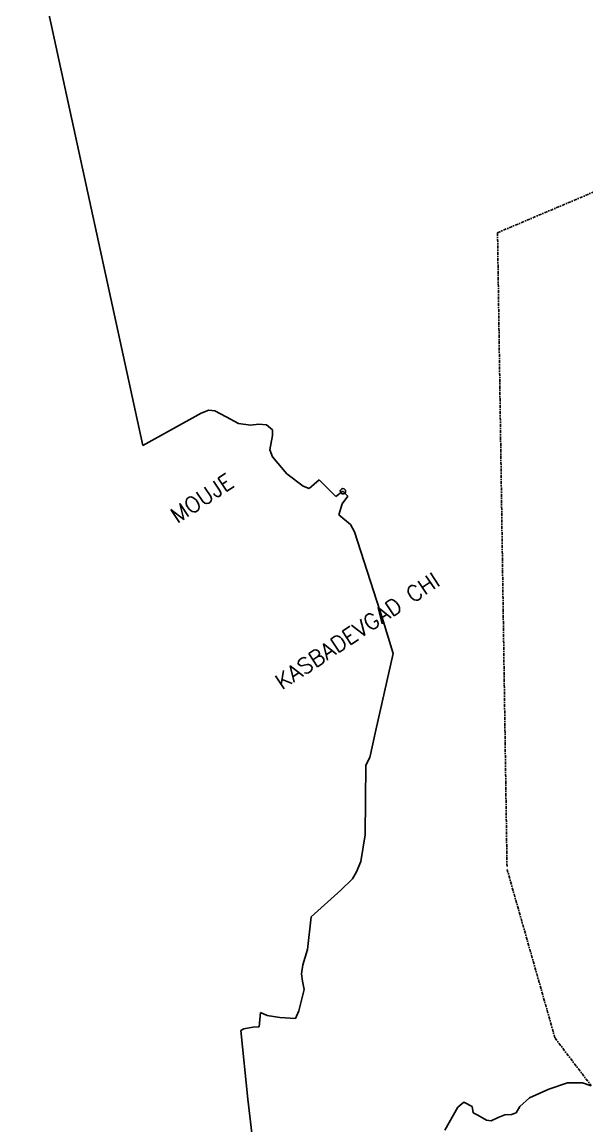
# Model space of a CAD drawing. Header units: metres. Extents: x 325382 to 334163, y 1808984 to 1815491.
# Drawn here: x 325809 to 326705, y 1811545 to 1813295 of the extents above; entities that cross this region are included whole.
import ezdxf

# ---------------------------------------------------------------- set-up
doc = ezdxf.new("R2010")
doc.units = ezdxf.units.M
doc.header["$MEASUREMENT"] = 0
doc.linetypes.add('DASHDOT', pattern=[1, 0.5, -0.25, 0, -0.25])
for name, color, linetype in [('OFF', 1, 'Continuous'), ('POLY_WATER', 4, 'Continuous'), ('TEXT_MAPOUT', 7, 'Continuous'), ('V_BOUND_STREAM_LINE', 7, 'DASHDOT')]:
    doc.layers.add(name, color=color, linetype=linetype)
doc.styles.get("Standard").update_dxf_attribs({"font": 'simplex.shx'})

msp = doc.modelspace()

# ---------------------------------------------------------------- linework, layer by layer
msp.add_circle((326318.2, 1812551.5), 4.26)
at = {"layer": 'OFF'}
msp.add_line((326000.7, 1812624.2), (325809.4, 1813504.4), dxfattribs=at)
at = {"layer": 'POLY_WATER'}
for p, q in [((326093.1, 1812675.2), (326000.7, 1812624.2)), ((326105.6, 1812680.2), (326093.1, 1812675.2)), ((326114.9, 1812679), (326105.6, 1812680.2)), ((326132.8, 1812669.7), (326114.9, 1812679)), ((326152.3, 1812659), (326132.8, 1812669.7)), ((326171.8, 1812656.4), (326152.3, 1812659)), ((326184.9, 1812658.1), (326171.8, 1812656.4)), ((326197.2, 1812657), (326184.9, 1812658.1)), ((326206.4, 1812649.1), (326197.2, 1812657)), ((326202.2, 1812617.4), (326206.7, 1812639.8)), ((326206.7, 1812639.8), (326206.4, 1812649.1)), ((326206.7, 1812605.9), (326202.2, 1812617.4)), ((326229.4, 1812579), (326206.7, 1812605.9)), ((326255.1, 1812559.4), (326229.4, 1812579)), ((326280.4, 1812569.4), (326264.8, 1812555.6)), ((326306.7, 1812543), (326280.4, 1812569.4)), ((326264.8, 1812555.6), (326255.1, 1812559.4)), ((326318.2, 1812551.5), (326306.7, 1812543)), ((326326, 1812543.9), (326318.2, 1812551.5)), ((326316.9, 1812531.4), (326326, 1812543.9)), ((326311.4, 1812514.1), (326316.9, 1812531.4)), ((326330.4, 1812498.7), (326311.4, 1812514.1)), ((326336.5, 1812486.9), (326330.4, 1812498.7)), ((326381.8, 1812345.9), (326336.5, 1812486.9)), ((326397.8, 1812294.3), (326381.8, 1812345.9)), ((326370.3, 1812172.8), (326397.8, 1812294.3)), ((326361, 1812129.5), (326370.3, 1812172.8)), ((326353.2, 1812006.7), (326354.4, 1812117.4)), ((326354.4, 1812117.4), (326361, 1812129.5)), ((326346.6, 1811964.5), (326353.2, 1812006.7)), ((326339.5, 1811948.3), (326346.6, 1811964.5)), ((326333.2, 1811937), (326339.5, 1811948.3)), ((326315, 1811919.1), (326333.2, 1811937)), ((326267.6, 1811876.9), (326315, 1811919.1)), ((326262, 1811825.2), (326267.6, 1811876.9)), ((326254.5, 1811800.9), (326262, 1811825.2)), ((326252.4, 1811786.7), (326254.5, 1811800.9)), ((326253.8, 1811774.8), (326252.4, 1811786.7)), ((326256.8, 1811761.6), (326253.8, 1811774.8)), ((326248.4, 1811727.9), (326256.8, 1811761.6)), ((326185.2, 1811702.4), (326187.5, 1811725)), ((326187.5, 1811725), (326198.2, 1811720.2)), ((326198.2, 1811720.2), (326218.2, 1811717.4)), ((326218.2, 1811717.4), (326242.9, 1811715.7)), ((326242.9, 1811715.7), (326248.4, 1811727.9)), ((326156, 1811696.7), (326161, 1811699.1)), ((326167.4, 1811588), (326156, 1811696.7)), ((326161, 1811699.1), (326175.3, 1811702.1)), ((326175.3, 1811702.1), (326185.2, 1811702.4)), ((326674.4, 1811613.8), (326644.8, 1811603.7)), ((326698.2, 1811613.9), (326674.4, 1811613.8)), ((326711.9, 1811608.9), (326698.2, 1811613.9)), ((326176.7, 1811506.8), (326167.4, 1811588)), ((326613.9, 1811589.8), (326598.9, 1811576.3)), ((326644.8, 1811603.7), (326613.9, 1811589.8)), ((326500.4, 1811575.2), (326479.8, 1811538.5)), ((326509.6, 1811583.1), (326500.4, 1811575.2)), ((326523.3, 1811576), (326509.6, 1811583.1)), ((326524.4, 1811566), (326523.3, 1811576)), ((326598.9, 1811576.3), (326593, 1811565.9)), ((326532.1, 1811562.4), (326524.4, 1811566)), ((326545.9, 1811554.7), (326532.1, 1811562.4)), ((326553, 1811553.6), (326545.9, 1811554.7)), ((326564.4, 1811558.8), (326553, 1811553.6)), ((326575.1, 1811562.9), (326564.4, 1811558.8)), ((326585.5, 1811563.3), (326575.1, 1811562.9)), ((326593, 1811565.9), (326585.5, 1811563.3))]:
    msp.add_line(p, q, dxfattribs=at)
at = {"layer": 'V_BOUND_STREAM_LINE', "ltscale": 10}
for p, q in [((326563.3, 1812961.4), (327032.1, 1813159.6)), ((326563.3, 1812961.4), (326578.4, 1811952.1)), ((326578.4, 1811952.1), (326654.5, 1811684.5)), ((326654.5, 1811684.5), (326711.9, 1811608.9))]:
    msp.add_line(p, q, dxfattribs=at)

# ---------------------------------------------------------------- texts
at = {"layer": 'TEXT_MAPOUT'}
for s, height, p in [('MOUJE', 25.03, (326055.3, 1812499.4)), ('KASBADEVGAD CHI ', 25.029, (326221.4, 1812235.9))]:
    msp.add_text(s, height=height, rotation=33.5462, dxfattribs=at).set_placement(p)

doc.saveas('drawing.dxf')
